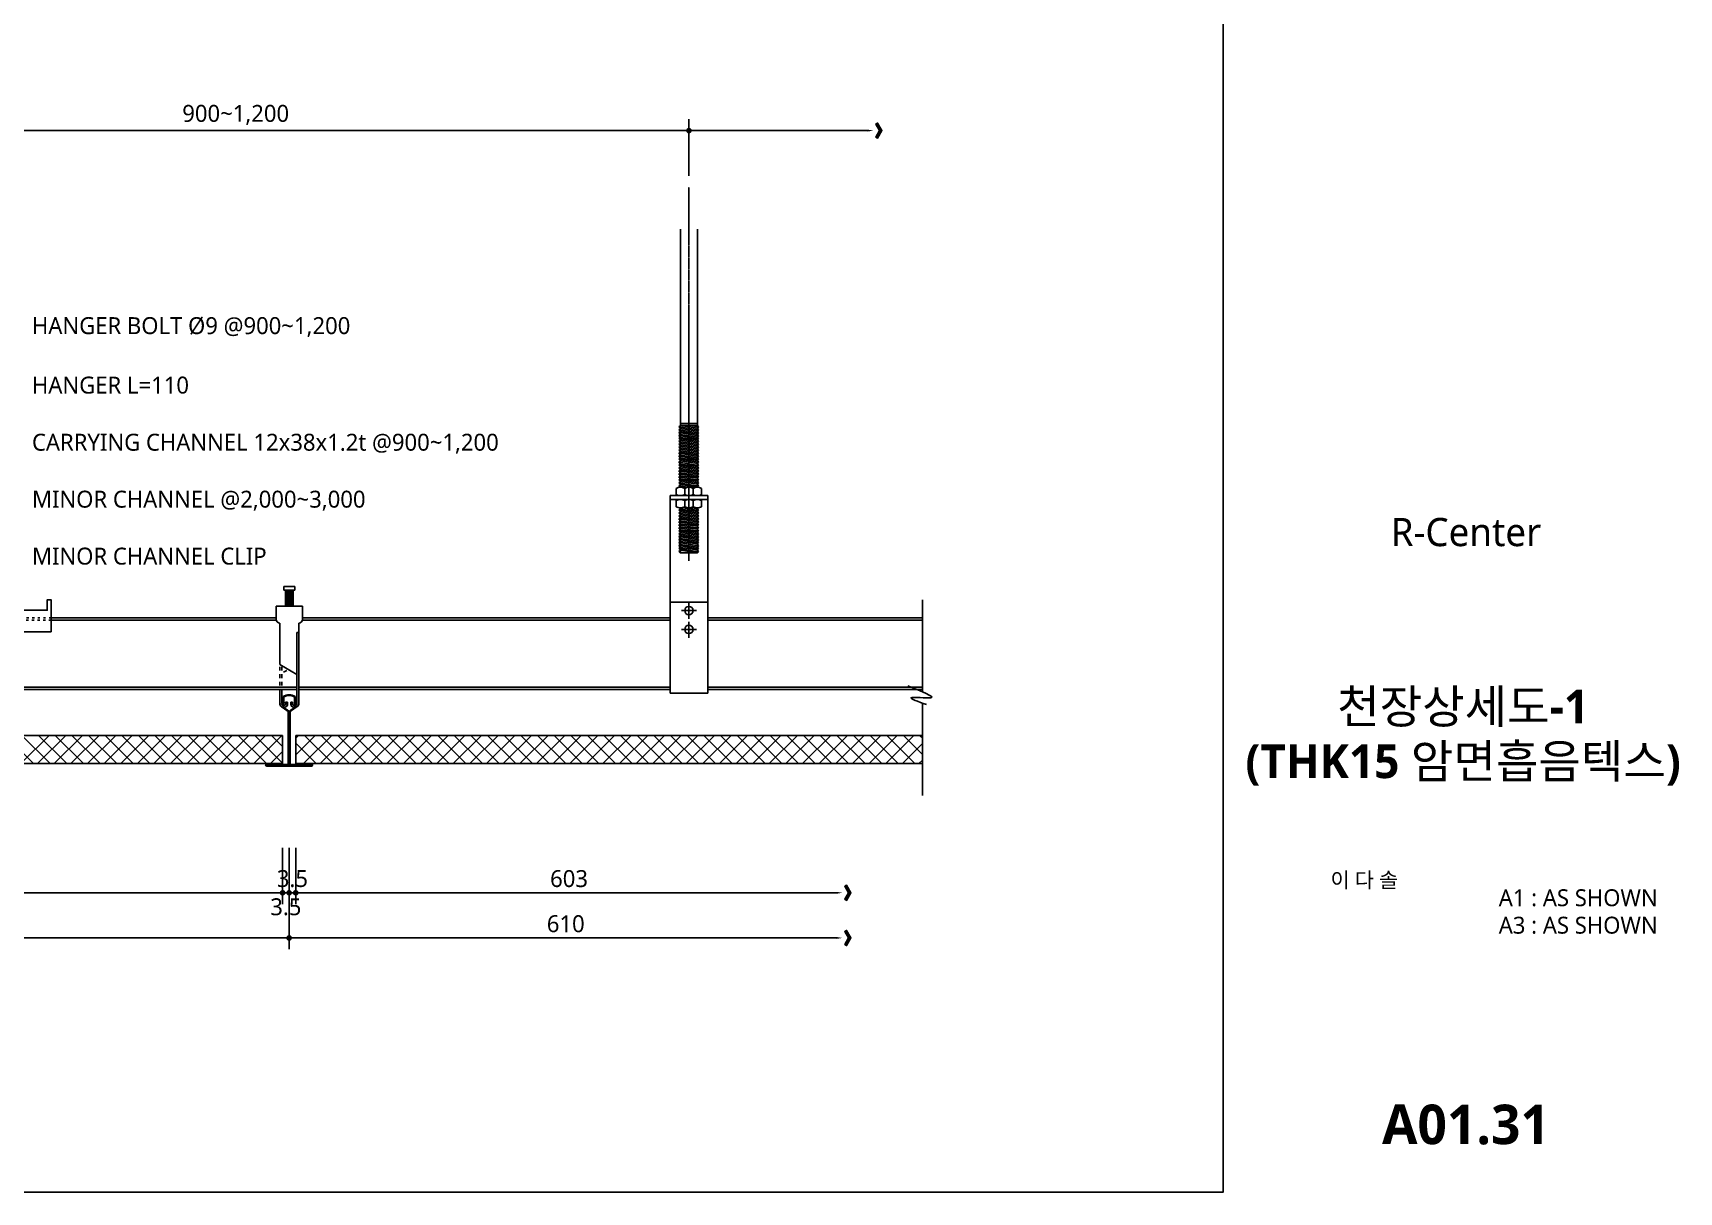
# Model space of a CAD drawing. Header units: millimetres. Extents: x 1394 to 74708, y 590 to 17190.
# Drawn here: x 15679 to 24428, y 630 to 6794 of the extents above; entities that cross this region are included whole.
import ezdxf
from ezdxf.enums import TextEntityAlignment as Align

# ---------------------------------------------------------------- set-up
doc = ezdxf.new("R2010")
doc.units = ezdxf.units.MM
for name, pattern in [('ACAD_ISO03W100', [30, 12, -18]), ('CEN', [62, 60, -1, 0, -1]), ('CENTERX2', [101.6, 63.5, -12.7, 12.7, -12.7])]:
    doc.linetypes.add(name, pattern=pattern)
doc.layers.get('Defpoints').update_dxf_attribs({"color": 152})
for name, color, linetype in [('7', 7, 'Continuous'), ('A-DIM-N', 7, 'Continuous'), ('A-TXT-N', 3, 'Continuous'), ('ANCHOR', 4, 'Continuous'), ('ANGLEMOLDING', 4, 'Continuous'), ('CARRING', 3, 'Continuous'), ('CEN', 1, 'CENTERX2'), ('CT-CLIP', 4, 'Continuous'), ('MITONE', 6, 'Continuous'), ('MITONE2', 5, 'Continuous'), ('SHT', 5, 'Continuous'), ('T-BAR', 4, 'Continuous'), ('TEXT', 3, 'Continuous'), ('TXT', 7, 'Continuous')]:
    doc.layers.add(name, color=color, linetype=linetype)
doc.styles.add('NH', font='malgun.ttf')
doc.styles.add('돋움체', font='malgun.ttf')
doc.styles.add('맑은고딕', font='malgun.ttf')
doc.styles.add('맑은고딕B', font='malgunbd.ttf')
doc.styles.add('스타일1', font='malgun.ttf')
doc.styles.add('스타일2', font='malgunbd.ttf')
doc.dimstyles.new('DA(N)', dxfattribs={"dimtxt": 3, "dimasz": 1, "dimexe": 2, "dimexo": 2, "dimgap": 1, "dimtad": 1, "dimdec": 0, "dimdsep": 46, "dimlunit": 6, "dimtxsty": 'NH', "dimblk": 'DOT', "dimcen": 2.5, "dimdle": 1.5, "dimclrd": 256, "dimclre": 256, "dimclrt": 3, "dimadec": 0, "dimazin": 0, "dimtfac": 1, "dimtdec": 0, "dimtix": 1, "dimtmove": 2, "dimatfit": 3, "dimfxl": 2, "dimtvp": 1, "dimtolj": 1, "dimtzin": 0, "dimlwd": -1, "dimarcsym": 0})

# ---------------------------------------------------------------- blocks, each defined once
blk = doc.blocks.new('TITLE')
at = {"layer": 'TXT', "color": 4, "style": '스타일2'}
for tag, height, p in [('TITLE1', 6, (776, 116.69)), ('TITLE4', 6, (776, 111.7)), ('TITLE2', 6, (776, 107.09)), ('TITLE5', 6, (776, 102.09)), ('TITLE3', 6, (776, 97.38)), ('A0.00', 7, (775.56, 32.33))]:
    blk.add_attdef(tag, text='', height=height, dxfattribs=at).set_placement(p, align=Align.MIDDLE_CENTER)
at = {"layer": 'TXT', "color": 3, "style": '스타일1'}
for tag, p in [('NAME-1', (752.37, 76.33)), ('NAME-2', (752.37, 67.33)), ('NAME-3', (752.37, 58.33)), ('NAME-4', (752.37, 49.33))]:
    blk.add_attdef(tag, text='', height=2.7, dxfattribs=at).set_placement(p, align=Align.MIDDLE_LEFT)
for tag, p in [('SCALE-A1', (796.39, 73.17)), ('SCALE-A3', (796.39, 68.31)), ('DATE', (797.36, 53.01))]:
    blk.add_attdef(tag, text='', height=3, dxfattribs=at).set_placement(p, align=Align.MIDDLE)
blk = doc.blocks.new('A$C34EC5378')
at = {"layer": 'CT-CLIP'}
blk.add_line((0, 2), (0, 0), dxfattribs=at)
blk = doc.blocks.new('A$C3ADE31FB')
at = {"layer": 'CT-CLIP'}
for p, q in [((4, 64.4), (10, 64.4)), ((4, 62.4), (4, 64.4)), ((4, 62.4), (10, 62.4)), ((5, 53.96), (5, 62.4)), ((9, 60.03), (5, 62.34)), ((9, 59.31), (5, 61.62)), ((9, 60.75), (6.14, 62.4)), ((9, 61.47), (7.39, 62.4)), ((9, 62.19), (8.64, 62.4)), ((9, 53.96), (9, 62.4)), ((10, 62.4), (10, 64.4)), ((0, 53.96), (0, 46.96)), ((14, 53.96), (0, 53.96)), ((9, 58.59), (5, 60.89)), ((9, 57.86), (5, 60.17)), ((9, 57.14), (5, 59.45)), ((9, 56.42), (5, 58.73)), ((9, 55.7), (5, 58.01)), ((9, 54.98), (5, 57.29)), ((9, 54.26), (5, 56.56)), ((8.26, 53.96), (5, 55.84)), ((7.01, 53.96), (5, 55.12)), ((5.76, 53.96), (5, 54.4)), ((14, 53.96), (14, 46.96)), ((2, 44.96), (2, 22.96)), ((12, 44.96), (12, 2.46)), ((11, 39.96), (11, 2.46)), ((12, 39.96), (11, 39.96)), ((11, 17.56), (2, 22.96)), ((2, 21.68), (2, 19.68)), ((2, 17.68), (2, 15.68)), ((3, 21.68), (3, 19.68)), ((3, 17.68), (3, 15.68)), ((2, 13.68), (2, 11.68)), ((2, 9.68), (2, 2.46)), ((3, 13.68), (3, 11.68)), ((3, 9.68), (3, 2.46)), ((6.06, 2.9), (5.06, 2.9)), ((5.06, 2.9), (5.06, 2.46)), ((6.06, 2.9), (6.06, 2.46)), ((6.06, 2.9), (6.06, 2.46)), ((7.76, 2.9), (8.76, 2.9)), ((7.76, 2.9), (7.76, 2.46)), ((7.76, 2.9), (7.76, 2.46)), ((8.76, 2.9), (8.76, 2.46))]:
    blk.add_line(p, q, dxfattribs=at)
for centre, radius, start, end in [((2, 46.96), 2, 180, 270), ((12, 46.96), 2, 270, 0), ((4.03, 2.03), 2.07, 168.11252, 11.88748), ((4.03, 2.06), 1.1, 158.87572, 21.12428), ((9.88, 2.11), 2.15, 170.63513, 9.36487), ((9.88, 2.13), 1.17, 163.56711, 16.43289)]:
    blk.add_arc(centre, radius, start, end, dxfattribs=at)
at = {"layer": 'CT-CLIP', "rotation": 300.9637565323085}
blk.add_blockref('A$C34EC5378', (3.97, 18.74), dxfattribs=at)
blk = doc.blocks.new('A$C645677BD')
at = {"layer": 'T-BAR'}
for p, q in [((9.25, 37.12), (9.25, 31.03)), ((9.65, 36.89), (9.65, 31.24)), ((15.35, 36.89), (15.35, 31.27)), ((15.75, 37.12), (15.75, 31.06)), ((9.25, 31.03), (11.9, 29.14)), ((9.65, 31.24), (12.3, 29.36)), ((11.9, 29.14), (11.9, 0.9)), ((12.3, 29.36), (12.3, 0.5)), ((15.35, 31.27), (12.7, 29.36)), ((12.7, 29.36), (12.7, 0.5)), ((15.75, 31.06), (13.1, 29.14)), ((13.1, 29.14), (13.1, 0.9)), ((0.7, 1.4), (8.8, 1.4)), ((0.7, 1), (8.8, 1)), ((0.7, 0.4), (24.3, 0.4)), ((1.5, 0.9), (11.9, 0.9)), ((1.5, 0.9), (1.5, 0.5)), ((1.5, 0.5), (12.3, 0.5)), ((23.5, 0.5), (12.7, 0.5)), ((23.5, 0.9), (13.1, 0.9)), ((24.3, 1.4), (16.2, 1.4)), ((24.3, 1), (16.2, 1)), ((23.5, 0.9), (23.5, 0.5)), ((24.3, 0), (0.7, 0))]:
    blk.add_line(p, q, dxfattribs=at)
for centre, radius, start, end in [((12.5, 31.53), 6.47, 59.85146, 120.14854), ((12.5, 31.53), 6.07, 62.00155, 117.99845), ((0.7, 0.7), 0.698, 90, 270), ((0.7, 0.7), 0.298, 90, 270), ((8.8, 1.2), 0.2, 270, 90), ((16.2, 1.2), 0.2, 90, 270), ((24.3, 0.7), 0.698, 270, 90), ((24.3, 0.7), 0.298, 270, 90)]:
    blk.add_arc(centre, radius, start, end, dxfattribs=at)
blk = doc.blocks.new('A$C5213554B')
at = {"layer": 'ANCHOR', "color": 1}
for p, q in [((1.75, 11.16), (1.65, 11.28)), ((1.75, 5.93), (1.65, 5.82)), ((0.15, 3.89), (0, 3.79)), ((1.75, 3.51), (0, 3.79)), ((0.15, 3.63), (0, 3.79)), ((0.15, 3.63), (0, 3.53)), ((1.75, 3.25), (0, 3.53)), ((0.15, 3.37), (0, 3.53)), ((0.15, 3.37), (0, 3.27)), ((1.75, 2.99), (0, 3.27)), ((0.15, 3.11), (0, 3.27)), ((0.15, 3.11), (0, 3.01)), ((1.75, 2.73), (0, 3.01)), ((0.15, 2.85), (0, 3.01)), ((0.15, 3.89), (0.05, 4)), ((1.65, 3.66), (0.15, 3.89)), ((1.65, 3.66), (0.15, 3.89)), ((1.65, 3.66), (0.15, 3.89)), ((1.65, 3.66), (0.15, 3.89)), ((1.65, 3.4), (0.15, 3.63)), ((1.65, 3.4), (0.15, 3.63)), ((1.65, 3.14), (0.15, 3.37)), ((1.65, 3.14), (0.15, 3.37)), ((1.65, 2.88), (0.15, 3.11)), ((1.65, 2.88), (0.15, 3.11)), ((1.75, 3.77), (0.4, 3.99)), ((1.65, 3.92), (1.22, 3.99)), ((1.71, 3.99), (1.65, 3.92)), ((1.75, 3.77), (1.65, 3.92)), ((1.75, 3.77), (1.65, 3.66)), ((1.75, 3.51), (1.65, 3.66)), ((1.75, 3.51), (1.65, 3.4)), ((1.75, 3.25), (1.65, 3.4)), ((1.75, 3.25), (1.65, 3.14)), ((1.75, 2.99), (1.65, 3.14)), ((1.75, 2.99), (1.65, 2.88)), ((0.15, 2.85), (0, 2.75)), ((1.75, 2.47), (0, 2.75)), ((0.15, 2.59), (0, 2.75)), ((0.15, 2.59), (0, 2.49)), ((1.75, 2.2), (0, 2.49)), ((0.15, 2.32), (0, 2.49)), ((0.15, 2.32), (0, 2.22)), ((1.75, 1.94), (0, 2.22)), ((0.15, 2.06), (0, 2.22)), ((0.15, 2.06), (0, 1.96)), ((1.75, 1.68), (0, 1.96)), ((0.15, 1.8), (0, 1.96)), ((0.15, 1.8), (0, 1.7)), ((1.75, 1.42), (0, 1.7)), ((0.15, 1.54), (0, 1.7)), ((0.15, 1.54), (0, 1.44)), ((1.65, 2.62), (0.15, 2.85)), ((1.65, 2.62), (0.15, 2.85)), ((1.65, 2.36), (0.15, 2.59)), ((1.65, 2.36), (0.15, 2.59)), ((1.65, 2.36), (0.15, 2.59)), ((1.65, 2.36), (0.15, 2.59)), ((1.65, 2.09), (0.15, 2.32)), ((1.65, 2.09), (0.15, 2.32)), ((1.65, 1.83), (0.15, 2.06)), ((1.65, 1.83), (0.15, 2.06)), ((1.65, 1.57), (0.15, 1.8)), ((1.65, 1.57), (0.15, 1.8)), ((1.65, 1.31), (0.15, 1.54)), ((1.65, 1.31), (0.15, 1.54)), ((1.75, 2.73), (1.65, 2.88)), ((1.75, 2.73), (1.65, 2.62)), ((1.75, 2.47), (1.65, 2.62)), ((1.75, 2.47), (1.65, 2.36)), ((1.75, 2.2), (1.65, 2.36)), ((1.75, 2.2), (1.65, 2.09)), ((1.75, 1.94), (1.65, 2.09)), ((1.75, 1.94), (1.65, 1.83)), ((1.75, 1.68), (1.65, 1.83)), ((1.75, 1.68), (1.65, 1.57)), ((1.75, 1.42), (1.65, 1.57)), ((1.75, 1.16), (0, 1.44)), ((0.15, 1.28), (0, 1.44)), ((0.15, 1.28), (0, 1.18)), ((0.15, 1.02), (0, 1.18)), ((1.75, 0.9), (0, 1.18)), ((0.15, 1.02), (0, 0.92)), ((0.15, 0.76), (0, 0.92)), ((1.75, 0.64), (0, 0.92)), ((0.15, 0.76), (0, 0.65)), ((0.15, 0.49), (0, 0.65)), ((1.75, 0.37), (0, 0.65)), ((0.15, 0.49), (0, 0.39)), ((0.15, 0.23), (0, 0.39)), ((1.75, 0.11), (0, 0.39)), ((0.15, 0.23), (0, 0.13)), ((0.12, 0), (0, 0.13)), ((1.65, 1.05), (0.15, 1.28)), ((1.65, 1.05), (0.15, 1.28)), ((1.65, 1.05), (0.15, 1.28)), ((1.65, 1.05), (0.15, 1.28)), ((1.65, 0.79), (0.15, 1.02)), ((1.65, 0.79), (0.15, 1.02)), ((1.65, 0.52), (0.15, 0.76)), ((1.65, 0.52), (0.15, 0.76)), ((1.65, 0.26), (0.15, 0.49)), ((1.65, 0.26), (0.15, 0.49)), ((1.65, 0), (0.15, 0.23)), ((1.65, 0), (0.15, 0.23)), ((1.75, 1.42), (1.65, 1.31)), ((1.75, 1.16), (1.65, 1.31)), ((1.75, 1.16), (1.65, 1.05)), ((1.75, 0.9), (1.65, 1.05)), ((1.75, 0.9), (1.65, 0.79)), ((1.75, 0.64), (1.65, 0.79)), ((1.75, 0.64), (1.65, 0.52)), ((1.75, 0.37), (1.65, 0.52)), ((1.75, 0.37), (1.65, 0.26)), ((1.75, 0.11), (1.65, 0.26)), ((1.75, 0.11), (1.65, 0)), ((0.12, 0), (1.65, 0))]:
    blk.add_line(p, q, dxfattribs=at)
at = {"layer": 'ANCHOR'}
for p, q in [((1.65, 5.82), (0.15, 5.82)), ((0.15, 5.82), (1.65, 5.82)), ((1.65, 3.99), (0.15, 3.99)), ((0.15, 3.99), (1.65, 3.99)), ((0.15, 0), (1.65, 0))]:
    blk.add_line(p, q, dxfattribs=at)
at = {"layer": 'ANGLEMOLDING', "color": 1}
for p, q in [((0.15, 11.28), (0, 11.18)), ((1.75, 10.9), (0, 11.18)), ((0.15, 11.02), (0, 11.18)), ((0.15, 11.02), (0, 10.92)), ((1.75, 10.64), (0, 10.92)), ((0.15, 10.76), (0, 10.92)), ((0.15, 10.76), (0, 10.66)), ((1.75, 10.38), (0, 10.66)), ((0.15, 10.5), (0, 10.66)), ((0.15, 10.5), (0, 10.4)), ((1.75, 10.12), (0, 10.4)), ((0.15, 10.24), (0, 10.4)), ((0.15, 10.24), (0, 10.14)), ((0.15, 11.28), (1.65, 11.28)), ((1.65, 11.05), (0.15, 11.28)), ((1.65, 11.05), (0.15, 11.28)), ((1.65, 10.79), (0.15, 11.02)), ((1.65, 10.79), (0.15, 11.02)), ((1.65, 10.53), (0.15, 10.76)), ((1.65, 10.53), (0.15, 10.76)), ((1.65, 10.27), (0.15, 10.5)), ((1.65, 10.27), (0.15, 10.5)), ((1.65, 10.01), (0.15, 10.24)), ((1.65, 10.01), (0.15, 10.24)), ((1.74, 11.17), (1.03, 11.28)), ((1.75, 11.16), (1.65, 11.05)), ((1.75, 10.9), (1.65, 11.05)), ((1.75, 10.9), (1.65, 10.79)), ((1.75, 10.64), (1.65, 10.79)), ((1.75, 10.64), (1.65, 10.53)), ((1.75, 10.38), (1.65, 10.53)), ((1.75, 10.38), (1.65, 10.27)), ((1.75, 10.12), (1.65, 10.27)), ((1.75, 9.86), (0, 10.14)), ((0.15, 9.98), (0, 10.14)), ((0.15, 9.98), (0, 9.88)), ((1.75, 9.6), (0, 9.88)), ((0.15, 9.72), (0, 9.88)), ((0.15, 9.72), (0, 9.61)), ((1.75, 9.33), (0, 9.61)), ((0.15, 9.45), (0, 9.61)), ((0.15, 9.45), (0, 9.35)), ((1.75, 9.07), (0, 9.35)), ((0.15, 9.19), (0, 9.35)), ((0.15, 9.19), (0, 9.09)), ((1.75, 8.81), (0, 9.09)), ((0.15, 8.93), (0, 9.09)), ((0.15, 8.93), (0, 8.83)), ((1.75, 8.55), (0, 8.83)), ((0.15, 8.67), (0, 8.83)), ((1.65, 9.75), (0.15, 9.98)), ((1.65, 9.75), (0.15, 9.98)), ((1.65, 9.75), (0.15, 9.98)), ((1.65, 9.75), (0.15, 9.98)), ((1.65, 9.48), (0.15, 9.72)), ((1.65, 9.48), (0.15, 9.72)), ((1.65, 9.22), (0.15, 9.45)), ((1.65, 9.22), (0.15, 9.45)), ((1.65, 8.96), (0.15, 9.19)), ((1.65, 8.96), (0.15, 9.19)), ((1.65, 8.7), (0.15, 8.93)), ((1.65, 8.7), (0.15, 8.93)), ((1.75, 10.12), (1.65, 10.01)), ((1.75, 9.86), (1.65, 10.01)), ((1.75, 9.86), (1.65, 9.75)), ((1.75, 9.6), (1.65, 9.75)), ((1.75, 9.6), (1.65, 9.48)), ((1.75, 9.33), (1.65, 9.48)), ((1.75, 9.33), (1.65, 9.22)), ((1.75, 9.07), (1.65, 9.22)), ((1.75, 9.07), (1.65, 8.96)), ((1.75, 8.81), (1.65, 8.96)), ((1.75, 8.81), (1.65, 8.7)), ((0.15, 8.67), (0, 8.57)), ((1.75, 8.29), (0, 8.57)), ((0.15, 8.41), (0, 8.57)), ((0.15, 8.41), (0, 8.31)), ((1.75, 8.03), (0, 8.31)), ((0.15, 8.15), (0, 8.31)), ((0.15, 8.15), (0, 8.05)), ((0.15, 7.88), (0, 8.05)), ((1.75, 7.76), (0, 8.05)), ((0.15, 7.88), (0, 7.78)), ((1.75, 7.5), (0, 7.78)), ((0.15, 7.62), (0, 7.78)), ((0.15, 7.62), (0, 7.52)), ((1.75, 7.24), (0, 7.52)), ((0.15, 7.36), (0, 7.52)), ((0.15, 7.36), (0, 7.26)), ((1.65, 8.44), (0.15, 8.67)), ((1.65, 8.44), (0.15, 8.67)), ((1.65, 8.44), (0.15, 8.67)), ((1.65, 8.44), (0.15, 8.67)), ((1.65, 8.18), (0.15, 8.41)), ((1.65, 8.18), (0.15, 8.41)), ((1.65, 7.92), (0.15, 8.15)), ((1.65, 7.92), (0.15, 8.15)), ((1.65, 7.65), (0.15, 7.88)), ((1.65, 7.65), (0.15, 7.88)), ((1.65, 7.39), (0.15, 7.62)), ((1.65, 7.39), (0.15, 7.62)), ((1.65, 7.13), (0.15, 7.36)), ((1.65, 7.13), (0.15, 7.36)), ((1.65, 7.13), (0.15, 7.36)), ((1.65, 7.13), (0.15, 7.36)), ((1.75, 8.55), (1.65, 8.7)), ((1.75, 8.55), (1.65, 8.44)), ((1.75, 8.29), (1.65, 8.44)), ((1.75, 8.29), (1.65, 8.18)), ((1.75, 8.03), (1.65, 8.18)), ((1.75, 8.03), (1.65, 7.92)), ((1.75, 7.76), (1.65, 7.92)), ((1.75, 7.76), (1.65, 7.65)), ((1.75, 7.5), (1.65, 7.65)), ((1.75, 7.5), (1.65, 7.39)), ((1.75, 7.24), (1.65, 7.39)), ((1.75, 6.98), (0, 7.26)), ((0.15, 7.1), (0, 7.26)), ((0.15, 7.1), (0, 7)), ((1.75, 6.72), (0, 7)), ((0.15, 6.84), (0, 7)), ((0.15, 6.84), (0, 6.74)), ((1.75, 6.46), (0, 6.74)), ((0.15, 6.58), (0, 6.74)), ((0.15, 6.58), (0, 6.48)), ((1.75, 6.2), (0, 6.48)), ((0.15, 6.32), (0, 6.48)), ((0.15, 6.32), (0, 6.22)), ((1.75, 5.93), (0, 6.22)), ((0.15, 6.05), (0, 6.22)), ((0.15, 6.05), (0, 5.95)), ((0.12, 5.82), (0, 5.95)), ((0.81, 5.82), (0, 5.95)), ((1.65, 6.87), (0.15, 7.1)), ((1.65, 6.87), (0.15, 7.1)), ((1.65, 6.61), (0.15, 6.84)), ((1.65, 6.61), (0.15, 6.84)), ((1.65, 6.35), (0.15, 6.58)), ((1.65, 6.35), (0.15, 6.58)), ((1.65, 6.09), (0.15, 6.32)), ((1.65, 6.09), (0.15, 6.32)), ((1.65, 5.82), (0.15, 6.05)), ((1.75, 7.24), (1.65, 7.13)), ((1.75, 6.98), (1.65, 7.13)), ((1.75, 6.98), (1.65, 6.87)), ((1.75, 6.72), (1.65, 6.87)), ((1.75, 6.72), (1.65, 6.61)), ((1.75, 6.46), (1.65, 6.61)), ((1.75, 6.46), (1.65, 6.35)), ((1.75, 6.2), (1.65, 6.35)), ((1.75, 6.2), (1.65, 6.09)), ((1.75, 5.93), (1.65, 6.09))]:
    blk.add_line(p, q, dxfattribs=at)
blk = doc.blocks.new('_DOT')
at = {"color": 0, "linetype": 'ByBlock'}
blk.add_line((-0.5, 0), (-1, 0), dxfattribs=at)
at = {"color": 0, "linetype": 'ByBlock', "const_width": 0.5}
blk.add_lwpolyline([(-0.25, 0, 1), (0.25, 0, 1)], format="xyb", close=True, dxfattribs=at)
blk = doc.blocks.new('*D22')
at = {"layer": 'A-DIM-N', "lineweight": -2, "transparency": 16777216}
for p, q in [((14347.4, 6034.9), (14347.4, 6334.9)), ((19165.3, 6034.9), (19165.3, 6334.9))]:
    blk.add_line(p, q, dxfattribs=at)
at = {"layer": 'A-DIM-N', "transparency": 16777216}
blk.add_line((19135.3, 6274.9), (14377.4, 6274.9), dxfattribs=at)
at = {"layer": 'Defpoints', "color": 0, "transparency": 16777216}
for p in [(14347.4, 6274.9), (14347.4, 5974.9), (19165.3, 5974.9)]:
    blk.add_point(p, dxfattribs=at)
at = {"layer": 'A-DIM-N', "transparency": 16777216, "xscale": 30, "yscale": 30, "zscale": 30, "rotation": 180}
blk.add_blockref('_DOT', (14347.4, 6274.9), dxfattribs=at)
at = {"layer": 'A-DIM-N', "transparency": 16777216, "xscale": 30, "yscale": 30, "zscale": 30}
blk.add_blockref('_DOT', (19165.3, 6274.9), dxfattribs=at)
at = {"layer": 'A-DIM-N', "color": 3, "transparency": 16777216, "insert": (16756.4, 6358.4), "char_height": 90, "attachment_point": 5, "style": '돋움체'}
blk.add_mtext('\\A1;900~1,200', dxfattribs=at)
blk = doc.blocks.new('*D24')
at = {"layer": 'A-DIM-N', "lineweight": -2, "transparency": 16777216}
blk.add_line((19165.3, 6034.9), (19165.3, 6334.9), dxfattribs=at)
at = {"layer": 'A-DIM-N', "transparency": 16777216}
blk.add_line((20115.7, 6274.9), (19195.3, 6274.9), dxfattribs=at)
blk.add_solid([(20115.7, 6279.9), (20115.7, 6269.9), (20145.7, 6274.9)], dxfattribs=at)
at = {"layer": 'Defpoints', "color": 0, "transparency": 16777216}
for p in [(19165.3, 6274.9), (20145.7, 6274.9), (19165.3, 5974.9)]:
    blk.add_point(p, dxfattribs=at)
at = {"layer": 'A-DIM-N', "transparency": 16777216, "xscale": 30, "yscale": 30, "zscale": 30, "rotation": 180}
blk.add_blockref('_DOT', (19165.3, 6274.9), dxfattribs=at)
blk = doc.blocks.new('화살표2')
at = {"layer": 'A-DIM-N'}
h = blk.add_hatch(color=256, dxfattribs=at)
h.dxf.hatch_style = 1
h.paths.add_polyline_path([(-0.76, 1.34), (-1.09, 1.15), (-0.44, 0), (-1.09, -1.15), (-0.76, -1.34), (0, 0)])
blk.add_lwpolyline([(-0.44, 0), (-1.09, 1.15), (-0.76, 1.34), (0, 0), (-0.76, -1.34), (-1.09, -1.15), (-0.44, 0)], dxfattribs=at)
blk = doc.blocks.new('*D31')
at = {"layer": 'A-DIM-N', "lineweight": -2, "transparency": 16777216}
for p, q in [((13566.2, 2461.6), (13566.2, 2161.6)), ((17005.4, 2461.6), (17005.4, 2161.6))]:
    blk.add_line(p, q, dxfattribs=at)
at = {"layer": 'A-DIM-N', "transparency": 16777216}
blk.add_line((13596.2, 2221.6), (16975.4, 2221.6), dxfattribs=at)
at = {"layer": 'Defpoints', "color": 0, "transparency": 16777216}
for p in [(13566.2, 2521.6), (17005.4, 2521.6), (17005.4, 2221.6)]:
    blk.add_point(p, dxfattribs=at)
at = {"layer": 'A-DIM-N', "transparency": 16777216, "xscale": 30, "yscale": 30, "zscale": 30, "rotation": 180}
blk.add_blockref('_DOT', (13566.2, 2221.6), dxfattribs=at)
at = {"layer": 'A-DIM-N', "transparency": 16777216, "xscale": 30, "yscale": 30, "zscale": 30}
blk.add_blockref('_DOT', (17005.4, 2221.6), dxfattribs=at)
at = {"layer": 'A-DIM-N', "color": 3, "transparency": 16777216, "insert": (15285.8, 2296.6), "char_height": 90, "attachment_point": 5, "style": '돋움체'}
blk.add_mtext('\\A1;603', dxfattribs=at)
blk = doc.blocks.new('*D32')
at = {"layer": 'A-DIM-N', "lineweight": -2, "transparency": 16777216}
blk.add_line((17075.4, 2461.6), (17075.4, 2161.6), dxfattribs=at)
at = {"layer": 'A-DIM-N', "transparency": 16777216}
blk.add_line((19950.7, 2221.6), (17105.4, 2221.6), dxfattribs=at)
blk.add_solid([(19950.7, 2226.6), (19950.7, 2216.6), (19980.7, 2221.6)], dxfattribs=at)
at = {"layer": 'Defpoints', "color": 0, "transparency": 16777216}
for p in [(17075.4, 2521.6), (17075.4, 2221.6), (19980.7, 2221.6)]:
    blk.add_point(p, dxfattribs=at)
at = {"layer": 'A-DIM-N', "transparency": 16777216, "xscale": 30, "yscale": 30, "zscale": 30, "rotation": 180}
blk.add_blockref('_DOT', (17075.4, 2221.6), dxfattribs=at)
at = {"layer": 'A-DIM-N', "color": 3, "transparency": 16777216, "insert": (18528.1, 2296.6), "char_height": 90, "attachment_point": 5, "style": '돋움체'}
blk.add_mtext('\\A1;603', dxfattribs=at)
blk = doc.blocks.new('*D33')
at = {"layer": 'A-DIM-N', "lineweight": -2, "transparency": 16777216}
for p, q in [((17005.4, 2461.6), (17005.4, 2161.6)), ((17040.4, 2461.6), (17040.4, 2161.6))]:
    blk.add_line(p, q, dxfattribs=at)
at = {"layer": 'A-DIM-N', "transparency": 16777216}
for p, q in [((16975.4, 2221.6), (16945.4, 2221.6)), ((17040.4, 2221.6), (17005.4, 2221.6)), ((17070.4, 2221.6), (17100.4, 2221.6))]:
    blk.add_line(p, q, dxfattribs=at)
at = {"layer": 'Defpoints', "color": 0, "transparency": 16777216}
for p in [(17005.4, 2521.6), (17040.4, 2521.6), (17005.4, 2221.6)]:
    blk.add_point(p, dxfattribs=at)
at = {"layer": 'A-DIM-N', "transparency": 16777216, "xscale": 30, "yscale": 30, "zscale": 30}
blk.add_blockref('_DOT', (17005.4, 2221.6), dxfattribs=at)
at = {"layer": 'A-DIM-N', "transparency": 16777216, "xscale": 30, "yscale": 30, "zscale": 30, "rotation": 180}
blk.add_blockref('_DOT', (17040.4, 2221.6), dxfattribs=at)
at = {"layer": 'A-DIM-N', "color": 3, "transparency": 16777216, "insert": (17022.9, 2146.5), "char_height": 90, "attachment_point": 5, "style": '돋움체'}
blk.add_mtext('\\A1;3.5', dxfattribs=at)
blk = doc.blocks.new('*D34')
at = {"layer": 'A-DIM-N', "lineweight": -2, "transparency": 16777216}
for p, q in [((17040.4, 2461.6), (17040.4, 2161.6)), ((17075.4, 2461.6), (17075.4, 2161.6))]:
    blk.add_line(p, q, dxfattribs=at)
at = {"layer": 'A-DIM-N', "transparency": 16777216}
for p, q in [((17010.4, 2221.6), (16980.4, 2221.6)), ((17075.4, 2221.6), (17040.4, 2221.6)), ((17105.4, 2221.6), (17135.4, 2221.6))]:
    blk.add_line(p, q, dxfattribs=at)
at = {"layer": 'Defpoints', "color": 0, "transparency": 16777216}
for p in [(17040.4, 2521.6), (17075.4, 2521.6), (17040.4, 2221.6)]:
    blk.add_point(p, dxfattribs=at)
at = {"layer": 'A-DIM-N', "transparency": 16777216, "xscale": 30, "yscale": 30, "zscale": 30}
blk.add_blockref('_DOT', (17040.4, 2221.6), dxfattribs=at)
at = {"layer": 'A-DIM-N', "transparency": 16777216, "xscale": 30, "yscale": 30, "zscale": 30, "rotation": 180}
blk.add_blockref('_DOT', (17075.4, 2221.6), dxfattribs=at)
at = {"layer": 'A-DIM-N', "color": 3, "transparency": 16777216, "insert": (17057.9, 2296.6), "char_height": 90, "attachment_point": 5, "style": '돋움체'}
blk.add_mtext('\\A1;3.5', dxfattribs=at)
blk = doc.blocks.new('*D39')
at = {"layer": 'A-DIM-N', "lineweight": -2, "transparency": 16777216}
for p, q in [((13531.2, 2461.6), (13531.2, 1921.6)), ((17040.4, 2461.6), (17040.4, 1921.6))]:
    blk.add_line(p, q, dxfattribs=at)
at = {"layer": 'A-DIM-N', "transparency": 16777216}
blk.add_line((17010.4, 1981.6), (13561.2, 1981.6), dxfattribs=at)
at = {"layer": 'Defpoints', "color": 0, "transparency": 16777216}
for p in [(13531.2, 2521.6), (17040.4, 2521.6), (13531.2, 1981.6)]:
    blk.add_point(p, dxfattribs=at)
at = {"layer": 'A-DIM-N', "transparency": 16777216, "xscale": 30, "yscale": 30, "zscale": 30, "rotation": 180}
blk.add_blockref('_DOT', (13531.2, 1981.6), dxfattribs=at)
at = {"layer": 'A-DIM-N', "transparency": 16777216, "xscale": 30, "yscale": 30, "zscale": 30}
blk.add_blockref('_DOT', (17040.4, 1981.6), dxfattribs=at)
at = {"layer": 'A-DIM-N', "color": 3, "transparency": 16777216, "insert": (15285.8, 2056.6), "char_height": 90, "attachment_point": 5, "style": '돋움체'}
blk.add_mtext('\\A1;610', dxfattribs=at)
blk = doc.blocks.new('*D40')
at = {"layer": 'A-DIM-N', "lineweight": -2, "transparency": 16777216}
blk.add_line((17040.4, 2461.6), (17040.4, 1921.6), dxfattribs=at)
at = {"layer": 'A-DIM-N', "transparency": 16777216}
blk.add_line((19950.7, 1981.6), (17070.4, 1981.6), dxfattribs=at)
blk.add_solid([(19950.7, 1986.6), (19950.7, 1976.6), (19980.7, 1981.6)], dxfattribs=at)
at = {"layer": 'Defpoints', "color": 0, "transparency": 16777216}
for p in [(17040.4, 2521.6), (17040.4, 1981.6), (19980.7, 1981.6)]:
    blk.add_point(p, dxfattribs=at)
at = {"layer": 'A-DIM-N', "transparency": 16777216, "xscale": 30, "yscale": 30, "zscale": 30, "rotation": 180}
blk.add_blockref('_DOT', (17040.4, 1981.6), dxfattribs=at)
at = {"layer": 'A-DIM-N', "color": 3, "transparency": 16777216, "insert": (18510.6, 2056.6), "char_height": 90, "attachment_point": 5, "style": '돋움체'}
blk.add_mtext('\\A1;610', dxfattribs=at)

msp = doc.modelspace()

# ---------------------------------------------------------------- linework, layer by layer
for p, q in [((20406.54, 3290.31), (20406.54, 3778.81)), ((20406.54, 2739.62), (20406.54, 3230.25))]:
    msp.add_line(p, q)
msp.add_spline([(20427.44, 3222.7), (20346.21, 3259.04), (20450.29, 3258.89), (20328.09, 3321.65)], degree=3)
at = {"layer": '7', "color": 4}
msp.add_lwpolyline([(15464.98, 3724.2), (15755.16, 3724.2), (15755.16, 3780.19), (15775.16, 3780.19), (15775.16, 3609.81), (15554.21, 3609.81), (15554.21, 3704.2), (15464.98, 3704.2)], close=True, dxfattribs=at)
at = {"layer": 'ANCHOR'}
for p, q in [((19120.32, 5750.17), (19120.32, 4378.51)), ((19210.32, 5750.17), (19210.32, 4378.51)), ((19210.32, 4716.84), (19120.32, 4716.84)), ((19210.32, 4378.51), (19120.32, 4378.51)), ((19142.82, 4333.51), (19142.82, 4378.51)), ((19187.82, 4333.51), (19187.82, 4378.51)), ((19265.32, 4333.51), (19065.32, 4333.51)), ((19065.32, 3283.51), (19065.32, 4333.51)), ((19265.32, 4313.51), (19065.32, 4313.51)), ((19097.82, 4339.76), (19097.82, 4372.27)), ((19097.82, 4307.27), (19097.82, 4274.76)), ((19142.82, 4313.51), (19142.82, 4268.51)), ((19187.82, 4313.51), (19187.82, 4268.51)), ((19232.82, 4339.76), (19232.82, 4372.27)), ((19232.82, 4307.27), (19232.82, 4274.76)), ((19265.32, 4333.51), (19265.32, 3283.51)), ((19210.32, 4268.51), (19120.32, 4268.51)), ((19120.32, 4268.51), (19120.32, 4029.09)), ((19210.32, 4268.51), (19210.32, 4029.09)), ((19210.32, 4029.09), (19120.32, 4029.09)), ((19265.32, 3767.19), (19065.32, 3767.19)), ((19165.32, 3763.4), (19165.32, 3677.73)), ((19205.97, 3722.27), (19125.06, 3722.27)), ((19205.97, 3622.27), (19125.06, 3622.27)), ((19165.32, 3663.4), (19165.32, 3577.73)), ((19265.32, 3283.51), (19065.32, 3283.51))]:
    msp.add_line(p, q, dxfattribs=at)
for centre in [(19165.32, 3722.27), (19165.32, 3622.27)]:
    msp.add_circle(centre, 22.5, dxfattribs=at)
for centre, start, end in [((19120.32, 4334.86), 58.973414, 121.026586), ((19165.32, 4334.86), 58.973414, 121.026586), ((19210.32, 4334.86), 58.973414, 121.026586), ((19120.32, 4377.17), 238.973414, 301.026586), ((19120.32, 4269.86), 58.973414, 121.026586), ((19165.32, 4377.17), 238.973414, 301.026586), ((19165.32, 4269.86), 58.973414, 121.026586), ((19210.32, 4377.17), 238.973414, 301.026586), ((19210.32, 4269.86), 58.973414, 121.026586), ((19120.32, 4312.17), 238.973414, 301.026586), ((19165.32, 4312.17), 238.973414, 301.026586), ((19210.32, 4312.17), 238.973414, 301.026586)]:
    msp.add_arc(centre, 43.65, start, end, dxfattribs=at)
at = {"layer": 'CARRING'}
for p, q in [((16971.38, 3683.51), (15775.16, 3683.51)), ((19065.32, 3683.51), (17111.38, 3683.51)), ((19265.32, 3683.51), (20406.54, 3683.51)), ((16971.97, 3671.51), (15775.16, 3671.51)), ((19065.32, 3671.51), (17110.78, 3671.51)), ((19265.32, 3671.51), (20406.54, 3671.51)), ((17081.38, 3315.51), (15335.8, 3315.51)), ((17081.38, 3303.51), (15335.8, 3303.51)), ((19065.32, 3315.51), (17091.38, 3315.51)), ((19065.32, 3303.51), (17091.38, 3303.51)), ((19265.32, 3315.51), (20406.54, 3315.51)), ((19265.32, 3303.51), (20406.54, 3303.51))]:
    msp.add_line(p, q, dxfattribs=at)
at = {"layer": 'CEN', "linetype": 'CEN'}
msp.add_line((19165.32, 3986.56), (19165.32, 5974.86), dxfattribs=at)
at = {"layer": 'Defpoints'}
msp.add_lwpolyline([(22005, 17190), (1395, 17190), (1395, 630), (22005, 630)], close=True, dxfattribs=at)
at = {"layer": 'MITONE'}
for p, q in [((17005.45, 3058.51), (15335.8, 3058.51)), ((17005.45, 3058.51), (17005.45, 2908.51)), ((17075.45, 3058.51), (17075.45, 2908.51)), ((17075.45, 3058.51), (20406.54, 3058.51)), ((17005.45, 2908.51), (15335.8, 2908.51)), ((17075.45, 2908.51), (20406.54, 2908.51))]:
    msp.add_line(p, q, dxfattribs=at)
at = {"layer": 'MITONE2', "color": 1, "linetype": 'ACAD_ISO03W100'}
for p, q in [((15554.21, 3683.51), (15775.16, 3683.51)), ((15775.16, 3671.51), (15554.21, 3671.51))]:
    msp.add_line(p, q, dxfattribs=at)
at = {"layer": 'MITONE2'}
for p, q in [((15681.87, 2908.51), (15531.87, 3058.51)), ((15614.95, 2908.51), (15764.95, 3058.51)), ((15770.26, 2908.51), (15620.26, 3058.51)), ((15703.34, 2908.51), (15853.34, 3058.51)), ((15858.64, 2908.51), (15708.64, 3058.51)), ((15791.73, 2908.51), (15941.73, 3058.51)), ((15947.03, 2908.51), (15797.03, 3058.51)), ((15880.11, 2908.51), (16030.11, 3058.51)), ((16035.42, 2908.51), (15885.42, 3058.51)), ((15968.5, 2908.51), (16118.5, 3058.51)), ((16123.81, 2908.51), (15973.81, 3058.51)), ((16056.89, 2908.51), (16206.89, 3058.51)), ((16212.2, 2908.51), (16062.2, 3058.51)), ((16145.28, 2908.51), (16295.28, 3058.51)), ((16300.59, 2908.51), (16150.59, 3058.51)), ((16233.67, 2908.51), (16383.67, 3058.51)), ((16388.97, 2908.51), (16238.97, 3058.51)), ((16322.06, 2908.51), (16472.06, 3058.51)), ((16477.36, 2908.51), (16327.36, 3058.51)), ((16410.44, 2908.51), (16560.44, 3058.51)), ((16565.75, 2908.51), (16415.75, 3058.51)), ((16498.83, 2908.51), (16648.83, 3058.51)), ((16654.14, 2908.51), (16504.14, 3058.51)), ((16587.22, 2908.51), (16737.22, 3058.51)), ((16742.53, 2908.51), (16592.53, 3058.51)), ((16675.61, 2908.51), (16825.61, 3058.51)), ((16830.92, 2908.51), (16680.92, 3058.51)), ((16764, 2908.51), (16914, 3058.51)), ((16919.3, 2908.51), (16769.3, 3058.51)), ((16852.39, 2908.51), (17002.39, 3058.51)), ((17005.45, 2910.76), (16857.69, 3058.51)), ((17005.45, 2999.15), (16946.08, 3058.51)), ((17075.45, 3043.18), (17090.77, 3058.51)), ((17075.45, 2954.8), (17179.16, 3058.51)), ((17184.47, 2908.51), (17075.45, 3017.54)), ((17117.55, 2908.51), (17267.55, 3058.51)), ((17272.86, 2908.51), (17122.86, 3058.51)), ((17205.94, 2908.51), (17355.94, 3058.51)), ((17361.25, 2908.51), (17211.25, 3058.51)), ((17294.33, 2908.51), (17444.33, 3058.51)), ((17449.63, 2908.51), (17299.63, 3058.51)), ((17382.72, 2908.51), (17532.72, 3058.51)), ((17538.02, 2908.51), (17388.02, 3058.51)), ((17471.1, 2908.51), (17621.1, 3058.51)), ((17626.41, 2908.51), (17476.41, 3058.51)), ((17559.49, 2908.51), (17709.49, 3058.51)), ((17714.8, 2908.51), (17564.8, 3058.51)), ((17647.88, 2908.51), (17797.88, 3058.51)), ((17803.19, 2908.51), (17653.19, 3058.51)), ((17736.27, 2908.51), (17886.27, 3058.51)), ((17891.58, 2908.51), (17741.58, 3058.51)), ((17824.66, 2908.51), (17974.66, 3058.51)), ((17979.96, 2908.51), (17829.96, 3058.51)), ((17913.05, 2908.51), (18063.05, 3058.51)), ((18068.35, 2908.51), (17918.35, 3058.51)), ((18001.43, 2908.51), (18151.43, 3058.51)), ((18156.74, 2908.51), (18006.74, 3058.51)), ((18089.82, 2908.51), (18239.82, 3058.51)), ((18245.13, 2908.51), (18095.13, 3058.51)), ((18178.21, 2908.51), (18328.21, 3058.51)), ((18333.52, 2908.51), (18183.52, 3058.51)), ((18266.6, 2908.51), (18416.6, 3058.51)), ((18421.91, 2908.51), (18271.91, 3058.51)), ((18354.99, 2908.51), (18504.99, 3058.51)), ((18510.29, 2908.51), (18360.29, 3058.51)), ((18443.38, 2908.51), (18593.38, 3058.51)), ((18598.68, 2908.51), (18448.68, 3058.51)), ((18531.76, 2908.51), (18681.76, 3058.51)), ((18687.07, 2908.51), (18537.07, 3058.51)), ((18620.15, 2908.51), (18770.15, 3058.51)), ((18775.46, 2908.51), (18625.46, 3058.51)), ((18708.54, 2908.51), (18858.54, 3058.51)), ((18863.85, 2908.51), (18713.85, 3058.51)), ((18796.93, 2908.51), (18946.93, 3058.51)), ((18952.24, 2908.51), (18802.24, 3058.51)), ((18885.32, 2908.51), (19035.32, 3058.51)), ((19040.62, 2908.51), (18890.62, 3058.51)), ((18973.71, 2908.51), (19123.71, 3058.51)), ((19129.01, 2908.51), (18979.01, 3058.51)), ((19062.09, 2908.51), (19212.09, 3058.51)), ((19217.4, 2908.51), (19067.4, 3058.51)), ((19150.48, 2908.51), (19300.48, 3058.51)), ((19305.79, 2908.51), (19155.79, 3058.51)), ((19238.87, 2908.51), (19388.87, 3058.51)), ((19394.18, 2908.51), (19244.18, 3058.51)), ((19327.26, 2908.51), (19477.26, 3058.51)), ((19482.57, 2908.51), (19332.57, 3058.51)), ((19415.65, 2908.51), (19565.65, 3058.51)), ((19570.95, 2908.51), (19420.95, 3058.51)), ((19504.04, 2908.51), (19654.04, 3058.51)), ((19659.34, 2908.51), (19509.34, 3058.51)), ((19592.43, 2908.51), (19742.43, 3058.51)), ((19747.73, 2908.51), (19597.73, 3058.51)), ((19680.81, 2908.51), (19830.81, 3058.51)), ((19836.12, 2908.51), (19686.12, 3058.51)), ((19769.2, 2908.51), (19919.2, 3058.51)), ((19924.51, 2908.51), (19774.51, 3058.51)), ((19857.59, 2908.51), (20007.59, 3058.51)), ((20012.9, 2908.51), (19862.9, 3058.51)), ((19945.98, 2908.51), (20095.98, 3058.51)), ((20101.28, 2908.51), (19951.28, 3058.51)), ((20034.37, 2908.51), (20184.37, 3058.51)), ((20189.67, 2908.51), (20039.67, 3058.51)), ((20122.76, 2908.51), (20272.76, 3058.51)), ((20278.06, 2908.51), (20128.06, 3058.51)), ((20211.14, 2908.51), (20361.14, 3058.51)), ((20366.45, 2908.51), (20216.45, 3058.51)), ((20299.53, 2908.51), (20406.54, 3015.52)), ((20406.54, 2956.81), (20304.84, 3058.51)), ((20406.54, 3045.2), (20393.23, 3058.51)), ((16940.77, 2908.51), (17005.45, 2973.18)), ((20387.92, 2908.51), (20406.54, 2927.13))]:
    msp.add_line(p, q, dxfattribs=at)

# ---------------------------------------------------------------- block references
at = {"layer": 'A-DIM-N', "xscale": -30, "yscale": 30, "zscale": 30, "rotation": 180}
msp.add_blockref('화살표2', (20190.7, 6274.86), dxfattribs=at)
at = {"layer": 'A-DIM-N', "xscale": 30, "yscale": 30, "zscale": 30}
for p in [(20026.11, 2221.55), (20026.11, 1981.55)]:
    msp.add_blockref('화살표2', p, dxfattribs=at)
at = {"layer": 'CT-CLIP', "xscale": 10, "yscale": 10, "zscale": 10}
msp.add_blockref('A$C3ADE31FB', (16971.38, 3206.75), dxfattribs=at)
at = {"layer": 'T-BAR', "xscale": 10, "yscale": 10, "zscale": 10}
msp.add_blockref('A$C645677BD', (16915.45, 2894.56), dxfattribs=at)
at = {"layer": 'TEXT', "xscale": 60, "yscale": 60, "zscale": 60}
msp.add_blockref('A$C5213554B', (19111.26, 4029.09), dxfattribs=at)
at = {"layer": 'TEXT'}
ref = msp.add_blockref('TITLE', (0, 0), dxfattribs=dict(at, xscale=30, yscale=30, zscale=30))
ref.add_attrib('TITLE2', '천장상세도-1', dxfattribs={"layer": 'SHT', "color": 4, "height": 180, "style": '맑은고딕B'}).set_placement((23280.01, 3212.58), align=Align.MIDDLE_CENTER)
ref.add_attrib('TITLE3', '(THK15 암면흡음텍스)', dxfattribs={"layer": 'SHT', "color": 4, "height": 180, "style": '맑은고딕B'}).set_placement((23280.01, 2921.45), align=Align.MIDDLE_CENTER)
ref.add_attrib('NAME-1', '이 다 솔', dxfattribs={"color": 3, "height": 81, "style": '맑은고딕'}).set_placement((22575, 2289.98), align=Align.MIDDLE_LEFT)
ref.add_attrib('SCALE-A1', 'A1 : AS SHOWN', dxfattribs={"layer": 'SHT', "color": 3, "height": 90, "style": '맑은고딕'}).set_placement((23891.73, 2195.15), align=Align.MIDDLE)
ref.add_attrib('SCALE-A3', 'A3 : AS SHOWN', dxfattribs={"layer": 'SHT', "color": 3, "height": 90, "style": '맑은고딕'}).set_placement((23891.73, 2049.23), align=Align.MIDDLE)
ref.add_attrib('A0.00', 'A01.31', dxfattribs={"layer": 'SHT', "color": 4, "height": 210, "style": '맑은고딕B'}).set_placement((23295, 990), align=Align.MIDDLE_CENTER)

# ---------------------------------------------------------------- texts
at = {"layer": 'A-TXT-N', "style": '스타일1'}
for s, p in [('HANGER BOLT Ø9 @900~1,200', (15673.67, 5237.76)), ('HANGER L=110', (15673.67, 4921.55)), ('CARRYING CHANNEL 12x38x1.2t @900~1,200', (15673.67, 4617.69)), ('MINOR CHANNEL @2,000~3,000', (15673.67, 4314.85)), ('MINOR CHANNEL CLIP', (15673.67, 4012.01))]:
    msp.add_text(s, height=90, dxfattribs=at).set_placement(p, align=Align.MIDDLE_LEFT)
at = {"layer": 'TEXT', "style": '스타일1'}
msp.add_text('R-Center', height=150, dxfattribs=at).set_placement((23295, 4140), align=Align.MIDDLE_CENTER)

# ---------------------------------------------------------------- dimensions: what is measured, and where the dimension line sits
at = {"layer": 'A-DIM-N'}
for base, p1, p2, text, override, picture, middle in [((14347.44, 6274.86), (19165.32, 5974.86), (14347.44, 5974.86), '900~1,200', {"dimscale": 30, "dimtxsty": '돋움체'}, '*D22', (16756.38, 6358.43)), ((19165.32, 6274.86), (20145.7, 6274.86), (19165.32, 5974.86), ' ', {"dimscale": 30, "dimtxsty": '돋움체', "dimblk2": 'DOT', "dimsah": 1}, '*D24', (19655.51, 6274.86)), ((13531.16, 1981.55), (17040.45, 2521.55), (13531.16, 2521.55), '610', {"dimscale": 30, "dimtxsty": '돋움체'}, '*D39', (15285.8, 2056.61)), ((17040.45, 1981.55), (19980.71, 1981.55), (17040.45, 2521.55), '610', {"dimscale": 30, "dimtxsty": '돋움체', "dimblk2": 'DOT', "dimsah": 1}, '*D40', (18510.58, 2056.61)), ((17075.45, 2221.55), (19980.71, 2221.55), (17075.45, 2521.55), '603', {"dimscale": 30, "dimtxsty": '돋움체', "dimblk2": 'DOT', "dimsah": 1}, '*D32', (18528.08, 2296.61))]:
    dim = msp.add_linear_dim(base=base, p1=p1, p2=p2, angle=180, text=text, dimstyle='DA(N)', override=override, dxfattribs=at)
    dim.commit()
    dim.dimension.update_dxf_attribs({"geometry": picture, "text_midpoint": middle})
dim = msp.add_linear_dim(base=(17005.45, 2221.55), p1=(13566.16, 2521.55), p2=(17005.45, 2521.55), text='603', dimstyle='DA(N)', override={"dimscale": 30, "dimtxsty": '돋움체'}, dxfattribs=at)
dim.commit()
dim.dimension.update_dxf_attribs({"geometry": '*D31', "text_midpoint": (15285.8, 2296.61)})
for base, p1, p2, override, picture, middle in [((17005.45, 2221.55), (17040.45, 2521.55), (17005.45, 2521.55), {"dimscale": 30, "dimtad": 4, "dimdec": 1, "dimlfac": 0.1, "dimtxsty": '돋움체'}, '*D33', (17022.95, 2146.49)), ((17040.45, 2221.55), (17075.45, 2521.55), (17040.45, 2521.55), {"dimscale": 30, "dimdec": 1, "dimlfac": 0.1, "dimtxsty": '돋움체'}, '*D34', (17057.95, 2296.61))]:
    dim = msp.add_linear_dim(base=base, p1=p1, p2=p2, angle=180, dimstyle='DA(N)', override=override, dxfattribs=at)
    dim.commit()
    dim.dimension.update_dxf_attribs({"geometry": picture, "text_midpoint": middle})

doc.saveas('drawing.dxf')
